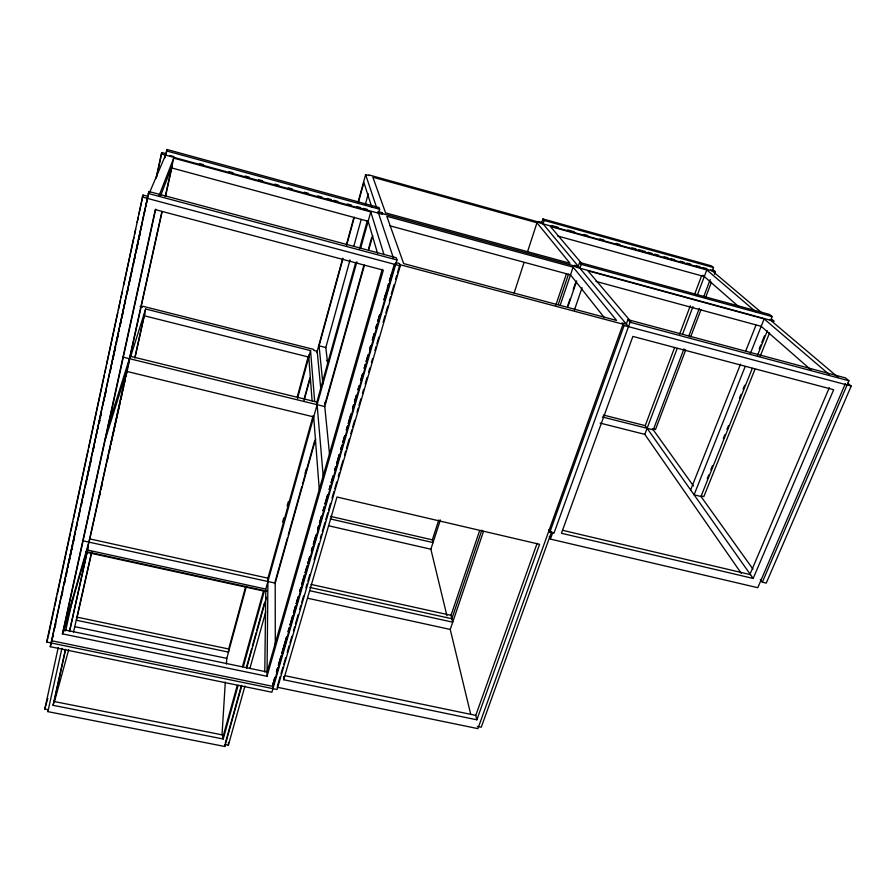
<?xml version="1.0" encoding="UTF-8"?>
<svg xmlns="http://www.w3.org/2000/svg" width="896" height="896" viewBox="0 0 896 896"><rect width="100%" height="100%" fill="white"/><g stroke="black" fill="none" stroke-linecap="round" stroke-linejoin="round"><path stroke-width="1.34" d="M272.933 688.643L272.933 683.581M267.019 676.29L383.331 270.155L155.288 209.619L62.418 633.853L267.019 676.29L267.938 578.178L313.141 415.598M264.779 672.011L265.798 589.064L356.91 261.733M61.925 648.312L47.891 711.637L224.795 746.491L224.907 744.531L228.368 745.214L228.525 742.448M223.216 738.998L223.451 735.123L54.13 701.512L53.077 705.32L223.216 738.998L238.168 685.238M245.582 586.891L228.693 648.995L228.502 652.109L76.451 620.245L91.762 552.115M222.006 734.944L225.31 682.046M226.442 663.947L226.789 658.381L246.411 586.286M396.01 262.573L399.482 263.536L400.266 265.832L277.088 689.494L46.67 642.04L143.002 195.07L147.93 196.381L148.982 191.531L396.2 257.701L396.973 259.963L271.891 692.227L50.266 646.699L148.982 191.531M48.261 636.44L54.13 609.101M54.712 606.368L56.762 596.803M57.355 594.07L70.258 533.949M70.851 531.216L72.901 521.651M73.483 518.918L88.155 450.598M88.738 447.866L104.283 375.435M104.877 372.702L106.042 367.237M106.635 364.504L117.779 312.581M118.362 309.848L120.422 300.283M121.005 297.55L122.181 292.085M123.648 285.253L133.907 237.429M134.501 234.696L135.666 229.23M137.133 222.398L138.309 216.933M138.891 214.2L143.002 195.07M147.538 197.31L51.744 640.752L272.933 686.37L395.237 263.413M52.08 639.957L50.266 646.699M52.349 638.702L52.942 635.981M54.421 629.149L55.597 623.694M64.154 584.102L65.33 578.637M68.578 563.618L69.754 558.163M70.347 555.43L70.941 552.698M71.523 549.965L72.408 545.877M73.002 543.144L74.178 537.678M74.771 534.957L75.365 532.224M75.947 529.491L77.134 524.026M78.602 517.205L79.789 511.739M88.346 472.147L89.522 466.693M90.115 463.96L91.291 458.506M92.77 451.674L93.946 446.219M94.539 443.486L95.122 440.754M95.715 438.021L98.37 425.734M98.963 423.002L99.546 420.28M100.139 417.547L101.315 412.082M102.794 405.261L103.981 399.795M104.563 397.062L105.75 391.608M112.526 360.203L113.714 354.749M114.296 352.016L115.483 346.55M116.95 339.73L118.138 334.264M118.72 331.542L119.314 328.81M119.907 326.077L121.083 320.611M121.677 317.89L123.738 308.325M124.331 305.603L125.507 300.138M128.755 285.118L129.931 279.664M134.064 260.546L135.24 255.091M136.718 248.259L137.906 242.805M138.488 240.072L139.675 234.606M140.258 231.874L142.33 222.32M142.912 219.587L143.506 216.866M144.099 214.133L145.275 208.667M145.869 205.934L147.045 200.48M55.171 626.483L55.765 623.762M61.645 596.534L62.821 591.091M64.299 584.293L65.475 578.838M66.058 576.117L67.245 570.674M67.827 567.952L68.421 565.23M69.003 562.509L69.888 558.421M70.482 555.699L71.064 552.978M71.658 550.256L72.834 544.813M73.416 542.091L74.592 536.637M81.368 505.333L82.544 499.89M83.126 497.168L84.302 491.714M85.781 484.915L86.957 479.461M87.539 476.739L88.133 474.018M88.715 471.296L89.891 465.853M90.485 463.131L91.661 457.688M93.128 450.878L94.315 445.435M100.318 417.626L101.494 412.171M104.731 397.197L105.918 391.754M110.04 372.68L111.216 367.237M111.798 364.515L112.392 361.794M112.974 359.072L113.859 354.984M114.453 352.262L115.629 346.808M116.211 344.086L116.805 341.365M117.387 338.643L118.574 333.2M120.042 326.39L121.218 320.936M121.811 318.214L122.987 312.771M127.109 293.709L128.285 288.254M129.752 281.445L130.928 276.002M131.522 273.28L132.698 267.837M133.291 265.104L133.874 262.382M134.467 259.661L135.352 255.573M135.934 252.851L138.286 241.965M138.88 239.232L140.056 233.789M145.947 206.55L146.272 205.016M99.434 421.702L99.165 422.99L100.05 420.336M155.971 178.528L161.314 153.944L161.941 152.533L166.152 153.686L149.688 192.27M156.61 177.083L161.941 152.533M164.954 157.83L167.059 149.509L379.075 207.558L379.646 209.238L378.515 213.27M47.891 711.637L48.429 709.722L44.8 709.005L58.229 647.562M166.365 152.656L167.059 149.509M63.09 632.15L155.714 209.149M65.621 630.963L72.52 599.525M63.661 631.635L87.181 549.954L161.918 211.546M165.234 196.538L173.712 158.133L370.776 211.904L384.026 254.666M53.077 705.32L65.453 649.331M69.373 631.579L88.39 546.426M62.418 633.853L89.835 538.91L127.4 368.894L105.291 439.421M108.416 425.174L130.189 356.261L162.165 211.478M165.491 196.448L172.122 166.398L171.562 167.888L368.166 221.278L377.541 253.299M54.13 701.512L65.554 649.813M69.754 630.773L87.494 550.502M99.21 497.482L100.408 492.038M101.013 489.328L102.211 483.885M107.318 460.768L108.517 455.336M109.122 452.614L110.32 447.182M110.925 444.461L112.123 439.018M112.728 436.296L113.926 430.864M114.531 428.142L120.232 402.315M120.837 399.594L122.035 394.15M122.64 391.44L123.838 385.997M124.443 383.275L125.339 379.198M125.944 376.477L129.55 360.17M73.539 632.072L91.627 551.958M134.736 358.053L145.645 309.019L310.554 350.605L314.664 401.464M135.038 357.493L144.749 313.802L144.155 315.728L308.795 357.09M297.282 396.782L308.269 356.373M297.494 398.586L310.554 350.605M54.41 701.826L68.757 649.51M304.27 398.462L309.826 378.202M316.837 352.61L342.709 258.216M346.405 244.731L353.797 217.75M358.232 201.578L365.624 174.597L369.13 175.571L368.906 174.922L539.09 222.197M304.058 400.602L310.341 377.664M322.907 383.958L319.066 345.845L342.944 258.765M346.618 245.37L354.334 217.235M358.378 202.496L363.888 182.403L371.717 207.032M327.723 364.078L325.808 347.547L350.034 259.874M353.763 246.389L361.211 219.408M365.31 204.568L368.29 193.782M222.824 737.386L237.216 685.574M242.424 666.826L263.626 590.509M282.654 521.998L283.774 517.955M287.146 505.814L288.277 501.771M243.398 666.422L264.32 591.17L86.867 552.373M323.165 475.821L316.893 402.091L355.712 262.494M359.442 249.066L367.282 220.875M360.662 248.248L370.776 211.904M225.288 743.187L241.45 685.272M246.714 666.411L251.597 648.906M252.347 646.206L256.11 632.744M256.861 630.045L264.376 603.109M224.795 746.491L241.685 686M246.568 668.528L266.459 597.296M228.368 745.214L244.966 686M249.872 668.494L265.72 611.968M305.054 473.323L306.186 469.302M274.602 583.587L287.448 537.802M288.21 535.114L301.806 486.629M302.568 483.93L314.653 440.843M324.856 404.477L363.843 265.507M368.682 248.259L371.739 237.362M275.296 645.826L275.206 583.117L315.672 438.973M329.56 454.563L324.766 406.56L364.448 265.182M368.614 250.376L372.77 235.57M44.8 709.005L47.824 698.331M382.234 269.304L267.064 671.978L63.627 629.664M272.933 684.186L274.882 677.466M281.086 655.973L278.376 665.37L281.086 656.04M281.87 653.285L286.53 637.157M293.518 612.965L295.456 606.256M296.229 603.568L298.178 596.848M305.166 572.656L307.104 565.936M307.877 563.259L309.826 556.539M312.536 547.131L311.371 551.163L312.547 547.198M317.587 529.659L318.752 525.627L317.598 529.726M319.525 522.939L321.474 516.23M324.184 506.822L323.019 510.854L324.195 506.878M329.235 489.35L330.4 485.318L329.246 489.406M331.173 482.63L333.122 475.91M335.832 466.514L334.667 470.534L335.843 466.57M340.883 449.042L342.048 445.01L340.894 449.098M342.821 442.322L344.77 435.602M347.48 426.194L346.315 430.226L347.491 426.25M352.531 408.733L353.696 404.701L352.542 408.778M359.128 385.885L357.963 389.917L359.139 385.941M369.611 349.608L370.776 345.576M375.827 328.104L376.992 324.083L375.838 328.16M385.93 293.171L383.981 299.891L388.651 283.808L387.475 287.795M391.362 274.366L389.424 281.075L394.094 264.992M272.933 684.264L274.882 677.544M281.87 653.352L286.53 637.235M293.518 613.043L295.456 606.323M296.24 603.635L298.178 596.915M305.166 572.723L307.104 566.003M307.888 563.315L309.826 556.606M319.536 523.006L321.474 516.286M331.184 482.698L333.122 475.978M342.832 442.378L344.77 435.658M369.622 349.653L370.787 345.621M277.469 685.877L280.202 676.491M280.974 673.803L282.923 667.094M283.707 664.418L285.656 657.709M287.213 652.344L289.162 645.635M289.946 642.947L291.894 636.25M293.451 630.874L294.616 626.853M295.4 624.176L298.122 614.779M299.69 609.414L300.854 605.394M301.638 602.706L303.587 595.997M305.917 587.955L307.093 583.923M307.866 581.246L309.814 574.538M314.104 559.776L318.786 543.682M320.342 538.317L321.518 534.285M322.291 531.608L325.024 522.211M325.797 519.534L327.746 512.826M328.53 510.138L330.478 503.429M332.035 498.064L333.984 491.355M334.768 488.678L336.717 481.97M338.274 476.605L339.438 472.584M340.222 469.896L342.955 460.51M344.512 455.134L345.677 451.114M346.461 448.437L349.182 439.04M350.75 433.675L351.915 429.654M352.699 426.966L354.648 420.258M356.978 412.216L358.154 408.184M358.926 405.507L360.875 398.798M362.443 393.434L363.608 389.402M365.165 384.037L367.114 377.328M368.67 371.963L369.846 367.942M371.403 362.578L372.579 358.546M374.909 350.504L376.085 346.472M376.858 343.795L378.806 337.086M383.096 322.325L385.045 315.616M385.829 312.939L387.778 306.23M389.334 300.866L390.499 296.845M391.283 294.157L394.016 284.771M395.573 279.395L396.738 275.374M397.522 272.698L399.862 264.645L623.045 324.195L477.915 728.638L277.077 687.221M283.651 679.739L336.997 497.022L539.594 544.309L476.851 719.813L283.651 679.739L283.618 676.502M51.072 642.947L52.035 639.766M46.67 642.04L47.97 637.806M130.379 357.549L145.645 309.019M330.254 518.907L433.026 542.573L432.354 539.851L438.794 519.982M446.936 615.765L430.864 549.214L440.373 519.971M514.147 292.981L524.048 262.517M527.498 251.91L536.973 222.768L372.87 177.206L385.582 212.878L569.979 263.267L536.973 222.768M628.477 326.659L541.8 222.376L542.92 218.949L711.458 265.866L713.451 267.534L712.186 270.85M543.054 223.877L544.174 220.438L542.92 218.949M309.736 590.71L452.704 622.171L451.013 615.328L479.662 530.555M555.755 305.379L566.496 273.582M481.835 530.163L451.853 618.733L309.781 587.406M558.219 304.562L568.49 274.21M470.646 713.989L450.24 629.451L483.515 531.328M560.168 305.323L573.126 267.131L386.803 216.283L403.659 263.581L616.605 320.466L573.126 267.131M770.65 320.298L772.128 316.59L769.574 314.451L579.6 262.438L578.29 266.291L574.526 265.261L576.117 267.187L774.234 321.272L771.669 319.122M579.902 268.218L581.224 264.354L579.6 262.438M567.806 305.424L570.058 298.838M573.205 289.621L575.445 283.035M567.694 307.339L576.722 280.896M574.403 310.05L582.086 287.706M476.851 719.813L475.765 715.389L537.141 543.267M627.894 319.682L630.056 322.246L554.008 533.142L549.864 532.168L624.12 325.494L621.981 322.907L626.315 324.061L627.894 319.682L845.522 377.922L848.915 380.766L762.328 582.187L766.237 583.106L851.2 386.064L847.795 383.186M551.667 531.552L481.275 727.216L477.366 726.41M845.41 383.533L757.781 587.709L550.402 539.09L552.765 532.526M753.166 578.446L561.445 533.266L632.878 336.414L833.672 389.726L753.166 578.446L645.232 425.645L674.61 347.514M679.504 334.488L690.278 305.838M694.691 294.123L701.546 275.89M741.384 573.474L644.829 434.37L677.174 348.51M682.595 334.118L692.955 306.645M697.39 294.874L706.787 269.92L550.368 226.486L582.445 264.365M693.459 485.979L653.274 429.856L683.95 348.869M688.901 335.81L699.294 308.37M703.752 296.621L710.181 279.63M685.698 349.966L655.525 429.486L652.456 428.714M690.648 336.918L701.03 309.546M705.488 297.808L711.424 282.162M714.392 274.344L715.378 271.734L713.384 270.054M160.698 195.541L171.853 166.544M159.163 195.44L173.712 158.133M690.637 489.91L740.522 364.134M745.662 351.176L755.955 325.237M745.181 366.498L694.086 494.794L700.974 496.485L752.954 569.094M750.344 353.539L764.142 318.909L587.899 270.805L630.829 321.496M707.19 478.822L708.747 474.925M710.83 469.728L712.387 465.83M723.307 438.536L724.875 434.638M726.958 429.442L728.515 425.544M739.435 398.261L740.992 394.363M743.075 389.166L744.643 385.269M759.203 348.88L760.76 344.982M761.802 342.384L764.4 335.888M700.974 496.485L752.293 368.379M757.467 355.443L767.323 330.859M754.947 369.309L703.864 496.563L701.568 495.992M760.155 356.328L769.541 332.954M750.075 574.067L829.315 387.666M147.101 198.318L147.93 196.381M284.962 675.707L475.765 715.389M77.291 617.198L228.693 648.995M75.018 626.707L226.789 658.381M87.181 549.954L265.798 589.064M307.541 598.203L450.24 629.451M86.05 551.566L266.75 591.091M89.835 538.91L267.938 578.178M82.522 540.714L275.206 583.117M310.968 584.394L451.013 615.328M328.709 525.795L430.864 549.214M330.445 516.354L432.354 539.851M562.531 530.286L750.501 574.672M126.616 371.37L313.712 416.909L319.267 489.462M122.707 357.034L324.766 406.56M130.189 356.261L316.893 402.091M140.078 306.6L142.419 307.182L142.733 306.242L313.746 349.418L313.835 350.437L317.195 351.277L320.846 389.592M600.118 423.091L644.829 434.37M326.581 360.483L329.291 361.166M603.378 415.038L645.232 425.645M602.336 416.965L653.274 429.856M319.066 345.845L325.808 347.547M630.056 322.246L848.915 380.766M148.154 193.446L396.973 259.963M142.139 196.997L400.266 265.832M624.12 325.494L851.2 386.064M595.997 281.422L761.186 326.323L811.126 370.003M389.906 225.792L570.506 274.87L604.374 317.688M166.454 150.909L379.646 209.238M581.224 264.354L772.128 316.59M377.944 211.546L381.92 212.632L382.502 214.334L161.314 153.944M169.882 155.49L173.914 156.598M199.45 163.565L203.482 164.674M229.029 171.64L233.061 172.749M245.157 176.053L249.189 177.15M258.597 179.726L262.629 180.824M274.725 184.128L278.757 185.226M288.165 187.802L292.197 188.899M304.293 192.203L308.336 193.301M317.744 195.877L321.776 196.974M327.152 198.442L331.184 199.539M333.872 200.278L337.904 201.376M347.312 203.952L351.344 205.05M356.72 206.517L360.752 207.626M363.44 208.354L367.472 209.451M382.211 213.483L575.322 266.224M557.536 235.962L704.29 276.562M544.174 220.438L713.451 267.534M541.8 222.376L538.474 221.458L539.706 222.947L715.378 271.734M551.6 225.49L558.286 227.349M567.661 229.947L574.347 231.806M583.722 234.416L587.731 235.525M599.782 238.874L603.792 239.994M615.843 243.342L619.864 244.451M631.904 247.8L635.925 248.92M638.602 249.659L645.288 251.518M647.965 252.269L651.986 253.378M654.662 254.128L658.672 255.237M664.026 256.726L668.046 257.846M670.723 258.586L674.744 259.706M680.098 261.195L684.107 262.304M686.784 263.054L690.805 264.163M696.158 265.653L700.168 266.773M702.845 267.512L706.866 268.632M710.875 269.741L762.126 313.096M769.608 319.413L837.939 377.216M706.787 269.92L755.653 311.662M764.142 318.909L829.192 374.483M702.778 275.24L739.413 307.283M760.29 579.331L762.328 582.187M548.811 529.749L549.864 532.168M549.304 536.536L550.402 539.09M381.92 212.632L382.502 214.334M365.624 174.597L376.622 207.592M378.224 212.397L393.49 258.182M324.99 402.259L325.114 403.558M308.638 355.018L312.099 400.859M277.592 668.058L276.427 672.09L277.592 668.136M289.24 627.749L288.075 631.781L289.251 627.827M292.734 615.653L290.024 625.061L292.746 615.731M300.888 587.44L299.723 591.472L300.899 587.507M304.382 575.344L301.672 584.752L304.394 575.411M316.03 535.035L313.32 544.443L316.042 535.102M327.678 494.726L324.968 504.134L327.69 494.782M339.326 454.418L336.616 463.826L339.338 454.474M350.974 414.109L348.264 423.506L350.986 414.154M356.418 395.293L354.469 402.013L356.429 395.349M362.622 373.789L360.685 380.509L362.634 373.845M365.344 364.392L364.179 368.424L365.355 364.437M368.066 354.984L366.117 361.704L368.077 355.029M374.27 333.48L372.333 340.2L374.282 333.525M379.714 314.675L377.765 321.395L379.725 314.72"/></g></svg>
